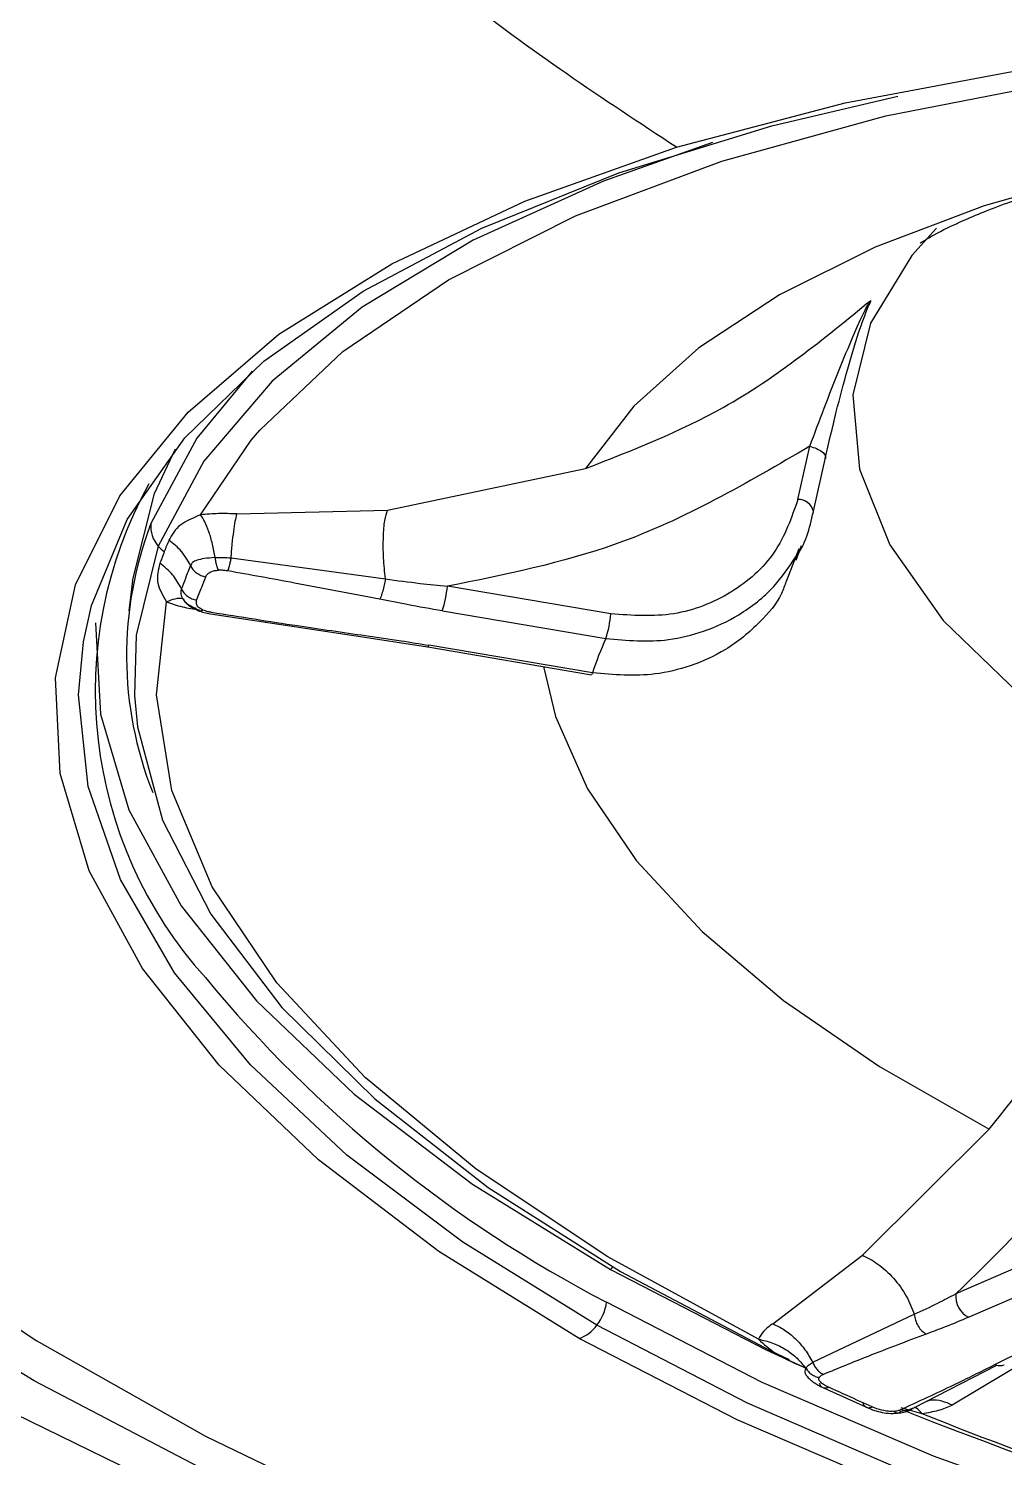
# Model space of a CAD drawing. Extents: x 939 to 1039, y 781 to 934.
# Drawn here: x 966.304 to 966.905, y 876.318 to 877.197 of the extents above; entities that cross this region are included whole.
import ezdxf

# ---------------------------------------------------------------- set-up
doc = ezdxf.new("R2010")
doc.units = 0
doc.header["$MEASUREMENT"] = 0
doc.layers.add('1', color=4, linetype='Continuous')

# ---------------------------------------------------------------- blocks, each defined once
blk = doc.blocks.new('Envoy')
at = {"layer": '1', "color": 3, "linetype": 'Continuous', "lineweight": 25}
for p, q in [((27.75628, 77.72369), (27.78733, 77.76949)), ((27.72799, 77.73671), (27.74078, 77.76428)), ((28.12369, 77.73314), (28.131, 77.76584)), ((28.13336, 77.72599), (28.1409, 77.75974)), ((27.87119, 77.72663), (27.99312, 77.75217)), ((27.71444, 77.68306), (27.72799, 77.73671)), ((27.77857, 77.72422), (27.87119, 77.72663)), ((28.12429, 77.70266), (28.11648, 77.68277)), ((28.12254, 77.69588), (28.126, 77.70471)), ((27.77501, 77.69715), (27.86993, 77.68421)), ((27.71444, 77.68306), (27.71221, 77.66461)), ((28.00871, 77.6627), (27.90811, 77.67973)), ((27.76236, 77.66274), (27.85734, 77.64838)), ((27.90498, 77.66457), (28.00558, 77.64754)), ((27.85734, 77.64838), (27.89592, 77.64253)), ((27.89607, 77.64239), (27.99667, 77.62537)), ((27.99736, 77.62642), (27.89675, 77.64344)), ((28.16334, 77.26844), (28.24142, 77.34579)), ((28.10822, 77.2262), (28.16334, 77.26844)), ((28.28527, 77.27253), (28.22078, 77.24458)), ((28.00959, 77.26118), (28.00841, 77.25949)), ((28.22862, 77.23014), (28.29311, 77.25809)), ((28.13278, 77.20247), (28.1953, 77.23198)), ((28.28247, 77.21442), (28.21867, 77.17612)), ((28.24592, 77.20058), (28.19481, 77.17434)), ((28.13896, 77.18701), (28.16583, 77.17482)), ((28.18705, 77.17467), (28.20001, 77.17107))]:
    blk.add_line(p, q, dxfattribs=at)
at = {"layer": '1', "color": 3, "linetype": 'Continuous', "lineweight": 25, "flags": 128}
for points in [[(28.04902, 77.9497), (28.15266, 77.97697), (28.2653, 77.99808), (28.38553, 78.01276), (28.51184, 78.02082), (28.64264, 78.02217), (28.77628, 78.01678), (28.91108, 78.00473), (29.04535, 77.98617), (29.1774, 77.96133), (29.30556, 77.93052), (29.42823, 77.89412), (29.54387, 77.85261), (29.65101, 77.8065), (29.74831, 77.75636)], [(27.78733, 77.76949), (27.79265, 77.77577), (27.84369, 77.82419), (27.9087, 77.86829), (27.9868, 77.90747), (28.07692, 77.9412), (28.17785, 77.96901), (28.2882, 77.99054), (28.40648, 78.00548)], [(27.68426, 77.64547), (27.68925, 77.66792), (27.7111, 77.72086), (27.74653, 77.77111), (27.79512, 77.81809), (27.85631, 77.86124), (27.92937, 77.90005), (28.01345, 77.93408), (28.10757, 77.96293), (28.18506, 77.98116)], [(28.07116, 77.95274), (28.0041, 77.92895), (27.92394, 77.89254), (27.8557, 77.85134), (27.80023, 77.80586), (27.75824, 77.75668), (27.73025, 77.70441)], [(27.98907, 77.2172), (27.90283, 77.27072), (27.82873, 77.32696), (27.76771, 77.38522), (27.72054, 77.44475), (27.6878, 77.5048), (27.66991, 77.56464), (27.66711, 77.62349), (27.67941, 77.68062), (27.70667, 77.73532), (27.74854, 77.78689), (27.80449, 77.83468), (27.87383, 77.87811), (27.95568, 77.9166), (28.04902, 77.9497)], [(28.38663, 77.95032), (28.31317, 77.93486), (28.23836, 77.9136), (28.17117, 77.88822), (28.11241, 77.85902), (28.06277, 77.82634), (28.02285, 77.79058), (27.99312, 77.75217)], [(28.20904, 77.89997), (28.19381, 77.88315), (28.1684, 77.84158), (28.15756, 77.79745), (28.16151, 77.75166), (28.18016, 77.70512), (28.21314, 77.65876), (28.25979, 77.61351)], [(27.78792, 77.81205), (27.75389, 77.77081), (27.72576, 77.71826)], [(27.73025, 77.70441), (27.71662, 77.64972), (27.71558, 77.6125)], [(28.0995, 77.21665), (28.00674, 77.2673), (27.92575, 77.3212), (27.8576, 77.37763), (27.80324, 77.4358), (27.7634, 77.49494), (27.73863, 77.55423), (27.72926, 77.61288), (27.73541, 77.67007)], [(27.69173, 77.65734), (27.69462, 77.6011), (27.71221, 77.54227), (27.74439, 77.48322), (27.79077, 77.42469), (27.85077, 77.36742), (27.92362, 77.31212), (28.00841, 77.25949)], [(28.00008, 77.22535), (27.91761, 77.27637), (27.84629, 77.32991), (27.78696, 77.38535), (27.74032, 77.44204), (27.70692, 77.49932), (27.68715, 77.5565), (27.68123, 77.61292), (27.68426, 77.64547)], [(27.89592, 77.64253), (27.89593, 77.64252), (27.89607, 77.64239)], [(27.89607, 77.64239), (27.89614, 77.6424), (27.89642, 77.64271), (27.89675, 77.64344)], [(27.96721, 77.63035), (27.97454, 77.59961), (27.99418, 77.55521), (28.02436, 77.51096), (28.06471, 77.46738), (28.11475, 77.42499), (28.17389, 77.3843), (28.24142, 77.34579)], [(27.99736, 77.62642), (27.99702, 77.62569), (27.99674, 77.62537), (27.99667, 77.62537)], [(27.71558, 77.6125), (27.7175, 77.59328), (27.73291, 77.53581), (27.76263, 77.47803), (27.8063, 77.42067), (27.86337, 77.36445), (27.93311, 77.31007), (28.01466, 77.25823), (28.10699, 77.20956), (28.11838, 77.20414)], [(27.42228, 77.39819), (27.48209, 77.34125), (27.56287, 77.27728), (27.65554, 77.21572), (27.75926, 77.15715), (27.87309, 77.10208), (27.996, 77.05102), (28.12687, 77.00442), (28.26453, 76.96272), (28.40772, 76.92629), (28.55515, 76.89545), (28.70548, 76.8705), (28.85735, 76.85164), (29.00939, 76.83906), (29.16022, 76.83287), (29.30847, 76.83313), (29.4528, 76.83982), (29.5919, 76.8529), (29.72452, 76.87224), (29.84945, 76.89767), (29.96557, 76.92895)], [(27.36231, 77.34942), (27.42539, 77.30168), (27.52366, 77.23703), (27.63287, 77.17535), (27.75215, 77.11714), (27.88054, 77.06286), (28.017, 77.01296), (28.16044, 76.96783), (28.30969, 76.92785), (28.46356, 76.89332), (28.62081, 76.86453), (28.78017, 76.84172), (28.94036, 76.82505), (29.10009, 76.81468), (29.25807, 76.81068), (29.41303, 76.81308), (29.56373, 76.82187), (29.70894, 76.83697), (29.84751, 76.85826), (29.97831, 76.88558), (30.1003, 76.91869)], [(30.01919, 76.92196), (29.90136, 76.89009), (29.77479, 76.86399), (29.64058, 76.84388), (29.49987, 76.82993), (29.35386, 76.82226), (29.20379, 76.82094), (29.05094, 76.82598), (28.89662, 76.83734), (28.74214, 76.85492), (28.58882, 76.87856), (28.43798, 76.90807), (28.29089, 76.9432), (28.14881, 76.98365), (28.01296, 77.02906), (27.88448, 77.07906), (27.76449, 77.13321), (27.654, 77.19106), (27.55396, 77.25211), (27.46521, 77.31585), (27.41849, 77.35447)], [(30.05635, 77.35331), (30.04933, 77.31555), (30.02748, 77.26261), (29.99206, 77.21236), (29.94346, 77.16539), (29.88228, 77.12224), (29.80921, 77.08342), (29.72513, 77.04939), (29.63102, 77.02055), (29.52797, 76.99723), (29.4172, 76.97971), (29.30001, 76.96819), (29.17777, 76.96281), (29.05191, 76.96363), (28.92391, 76.97064), (28.79527, 76.98376), (28.66749, 77.00284), (28.54209, 77.02765), (28.42052, 77.0579), (28.30421, 77.09323), (28.19453, 77.13324), (28.09275, 77.17745), (28.00008, 77.22535)], [(28.00841, 77.25949), (28.10409, 77.2102), (28.12914, 77.19866)], [(29.67673, 77.04927), (29.57484, 77.02246), (29.46408, 77.0017), (29.34587, 76.98727), (29.22168, 76.97934), (29.09308, 76.97802), (28.96169, 76.98331), (28.82915, 76.99516), (28.69714, 77.01341), (28.56731, 77.03784), (28.44129, 77.06813), (28.32068, 77.10391), (28.20699, 77.14473), (28.10165, 77.19007), (28.00598, 77.23936)], [(29.68837, 77.02386), (29.58473, 76.99658), (29.47208, 76.97548), (29.35185, 76.9608), (29.22554, 76.95273), (29.09474, 76.95138), (28.9611, 76.95677), (28.8263, 76.96882), (28.69203, 76.98738), (28.55999, 77.01223), (28.43182, 77.04304), (28.30915, 77.07943), (28.19352, 77.12095), (28.08637, 77.16706), (27.98907, 77.2172)]]:
    blk.add_lwpolyline(points, dxfattribs=at)
at = {"layer": '1', "color": 3, "linetype": 'Continuous', "lineweight": 25}
for centre, radius, start, end in [((27.97456, 77.32778), 0.89905, 103.65905, 135.91292), ((27.95447, 77.61522), 0.26297, 151.01826, 222.06211), ((28.12386, 77.72348), 0.00966, 13.1791, 91.00292), ((28.13074, 77.7267), 0.00273, 334.22472, 338.00228), ((27.9378, 77.63697), 0.22709, 159.02549, 201.70503), ((27.7436, 77.7164), 0.01794, 174.0542, 221.92207), ((27.94733, 77.6181), 0.22895, 156.84486, 158.75352), ((27.74594, 77.71802), 0.02076, 220.92439, 234.72046), ((27.82709, 77.68858), 0.0815, 342.86676, 353.76741), ((27.92843, 77.6714), 0.08075, 342.81506, 353.81559), ((28.1658, 77.57305), 0.17669, 155.06333, 162.41784), ((28.37632, 77.94926), 0.80069, 219.58438, 242.44956), ((28.23557, 77.24326), 0.01484, 174.93154, 242.10907), ((27.97672, 77.24342), 0.02954, 322.28518, 352.11185), ((27.98226, 77.23791), 0.0218, 288.16486, 324.80996), ((29.11582, 79.50796), 2.51234, 248.39157, 272.56192), ((29.05457, 79.28817), 2.28307, 248.01885, 260.74841)]:
    blk.add_arc(centre, radius, start, end, dxfattribs=at)
for points, knots in [([(26.20967, 77.78791), (26.22424, 77.83491), (26.25342, 77.92908), (26.35471, 78.06408), (26.48509, 78.18105), (26.63534, 78.28005), (26.79364, 78.36272), (26.97383, 78.43789), (27.17434, 78.50467), (27.3933, 78.5622), (27.62842, 78.6097), (27.87709, 78.64644), (28.16504, 78.67464), (28.49222, 78.68874), (28.85439, 78.68218), (29.21424, 78.65324), (29.56472, 78.60188), (29.89978, 78.52842), (30.21433, 78.43363), (30.50425, 78.31864), (30.76613, 78.18502), (30.99712, 78.03482), (31.19466, 77.8706), (31.35627, 77.69553), (31.47978, 77.51336), (31.56162, 77.32894), (31.60348, 77.1461), (31.59292, 77.03258), (31.58762, 76.97562)], [0, 0, 0, 0, 0.0410948, 0.0823502, 0.1238303, 0.1551308, 0.186607, 0.2182697, 0.2501178, 0.2821379, 0.3143035, 0.3465722, 0.378889, 0.4219359, 0.4648141, 0.5073831, 0.5495468, 0.5912599, 0.6325332, 0.6734258, 0.7140397, 0.7544985, 0.7949284, 0.8354527, 0.8761717, 0.9171518, 0.9584283, 1, 1, 1, 1]), ([(26.50354, 78.06808), (26.52062, 78.09016), (26.55235, 78.13119), (26.6177, 78.19004), (26.68612, 78.24126), (26.75948, 78.28799), (26.84611, 78.33592), (26.95141, 78.38575), (27.07227, 78.43402), (27.19431, 78.47564), (27.32101, 78.51291), (27.46105, 78.54815), (27.62478, 78.58236), (27.815, 78.61383), (28.03253, 78.64018), (28.27723, 78.65873), (28.54502, 78.66639), (28.82287, 78.66066), (29.12414, 78.63934), (29.4335, 78.59952), (29.74094, 78.539), (30.01359, 78.466), (30.25078, 78.38484), (30.4501, 78.30107), (30.60081, 78.22575), (30.713, 78.16206), (30.80599, 78.10399), (30.90325, 78.03671), (31.00912, 77.95363), (31.11821, 77.8539), (31.22411, 77.73614), (31.31688, 77.60588), (31.35575, 77.51901), (31.37629, 77.4731)], [0, 0, 0, 0, 0.034404, 0.063916, 0.088403, 0.109879, 0.131961, 0.160495, 0.18791, 0.212642, 0.235349, 0.260336, 0.288343, 0.319378, 0.353427, 0.390453, 0.430384, 0.471905, 0.511689, 0.561687, 0.608223, 0.651368, 0.691226, 0.727535, 0.758631, 0.778448, 0.796912, 0.819626, 0.846837, 0.878268, 0.91399, 0.954552, 1, 1, 1, 1]), ([(28.04902, 77.9497), (28.00376, 77.97945), (27.91325, 78.03896), (27.82827, 78.11966), (27.78578, 78.16001)], [0, 0, 0, 0, 0.5, 1, 1, 1, 1]), ([(28.19943, 77.89123), (28.1992, 77.89104), (28.1978, 77.88993), (28.20463, 77.89467), (28.22177, 77.90332), (28.25095, 77.91547), (28.29157, 77.92871), (28.33806, 77.94106), (28.37439, 77.9477), (28.39021, 77.95059)], [0, 0, 0, 0, 0.0319337, 0.1902457, 0.350416, 0.5148124, 0.6854006, 0.8630227, 1, 1, 1, 1]), ([(26.42344, 77.88968), (26.41823, 77.84647), (26.40785, 77.76033), (26.44506, 77.62884), (26.50515, 77.52575), (26.56788, 77.44913), (26.61708, 77.39739), (26.6744, 77.3452), (26.73395, 77.29754), (26.7968, 77.25207), (26.86236, 77.20892), (26.92915, 77.1689), (27.00464, 77.12687), (27.08986, 77.08314), (27.19082, 77.03611), (27.29157, 76.993), (27.39742, 76.9511), (27.51034, 76.90988), (27.62703, 76.87058), (27.7784, 76.82333), (27.96691, 76.77041), (28.19956, 76.71351), (28.43698, 76.66305), (28.70788, 76.61365), (29.00761, 76.56891), (29.3358, 76.53218), (29.59164, 76.51371), (29.78043, 76.5058), (29.90714, 76.50287), (30.03409, 76.50273), (30.14916, 76.50531), (30.25832, 76.51021), (30.36186, 76.51741), (30.45365, 76.52653), (30.53071, 76.53611), (30.59426, 76.54548), (30.6556, 76.55607), (30.71439, 76.56772), (30.77131, 76.58062), (30.82692, 76.59502), (30.89927, 76.61622), (30.98397, 76.64615), (31.0752, 76.68734), (31.15601, 76.73333), (31.22701, 76.78479), (31.28842, 76.84232), (31.34664, 76.91472), (31.39723, 77.00563), (31.41411, 77.08198), (31.42265, 77.12065)], [0, 0, 0, 0, 0.0403403, 0.0804322, 0.1217357, 0.1370755, 0.1538099, 0.1719332, 0.1885309, 0.2017165, 0.2184938, 0.2335958, 0.2444878, 0.2643727, 0.2825285, 0.2989628, 0.3160658, 0.3345248, 0.3521893, 0.3690642, 0.4011673, 0.4319958, 0.463876, 0.4952605, 0.5374563, 0.5793316, 0.6223281, 0.6385587, 0.6560179, 0.6747155, 0.6922348, 0.7059548, 0.7233228, 0.739659, 0.7494762, 0.7609695, 0.7715281, 0.7811482, 0.792209, 0.8027403, 0.8127394, 0.8348202, 0.8557812, 0.8756125, 0.8967697, 0.9175801, 0.93804, 0.9686181, 1, 1, 1, 1]), ([(27.99312, 77.75217), (28.02214, 77.76349), (28.08698, 77.78881), (28.13948, 77.83181), (28.16848, 77.85557)], [0, 0, 0, 0, 0.447515, 1, 1, 1, 1]), ([(28.131, 77.76584), (28.13391, 77.77359), (28.13975, 77.7891), (28.14939, 77.81366), (28.15777, 77.83407), (28.16363, 77.84687), (28.16667, 77.85276), (28.16788, 77.85464), (28.16848, 77.85557)], [0, 0, 0, 0, 0.257259, 0.51531, 0.767772, 0.887974, 0.944756, 1, 1, 1, 1]), ([(28.1405, 77.75821), (28.14269, 77.76769), (28.14682, 77.78558), (28.15387, 77.81209), (28.16056, 77.83503), (28.16505, 77.84683), (28.16709, 77.8522)], [0, 0, 0, 0, 0.3052871, 0.5763776, 0.8074624, 1, 1, 1, 1]), ([(28.16709, 77.8522), (28.16763, 77.85307), (28.16868, 77.85479), (28.16854, 77.85531), (28.16848, 77.85557)], [0, 0, 0, 0, 0.507082, 1, 1, 1, 1]), ([(31.58762, 76.97562), (31.57776, 76.93461), (31.55802, 76.85241), (31.49519, 76.74112), (31.40833, 76.64038), (31.29584, 76.55207), (31.15959, 76.47655), (31.00099, 76.41403), (30.82188, 76.36426), (30.60227, 76.32259), (30.33706, 76.29339), (30.02353, 76.28077), (29.69106, 76.28593), (29.34525, 76.3076), (28.99196, 76.34467), (28.63725, 76.3962), (28.2873, 76.46129), (27.94821, 76.5391), (27.62584, 76.62878), (27.32572, 76.72942), (27.05289, 76.84009), (26.81179, 76.95972), (26.60627, 77.08715), (26.43958, 77.22104), (26.314, 77.35994), (26.23254, 77.50206), (26.1924, 77.64579), (26.20391, 77.74053), (26.20967, 77.78791)], [0, 0, 0, 0, 0.031165, 0.062459, 0.093861, 0.125346, 0.156891, 0.18848, 0.220096, 0.25173, 0.293906, 0.336084, 0.378254, 0.420406, 0.462528, 0.504605, 0.546611, 0.588521, 0.630312, 0.671961, 0.713449, 0.754765, 0.795911, 0.8369, 0.87776, 0.918528, 0.959255, 1, 1, 1, 1]), ([(28.131, 77.76584), (28.09253, 77.74332), (28.02381, 77.7031), (27.94348, 77.68687), (27.90811, 77.67973)], [0, 0, 0, 0, 0.559798, 1, 1, 1, 1]), ([(28.131, 77.76584), (28.13246, 77.76539), (28.1354, 77.76449), (28.13874, 77.76248), (28.14078, 77.7603), (28.14064, 77.75902), (28.14057, 77.75838)], [0, 0, 0, 0, 0.249936, 0.499996, 0.750034, 1, 1, 1, 1]), ([(28.12369, 77.73314), (28.1197, 77.7218), (28.11171, 77.69909), (28.08364, 77.67437), (28.0479, 77.66002), (28.02176, 77.66181), (28.00871, 77.6627)], [0, 0, 0, 0, 0.2497, 0.500189, 0.750583, 1, 1, 1, 1]), ([(27.77857, 77.72422), (27.7748, 77.72435), (27.7672, 77.72462), (27.75994, 77.724), (27.75628, 77.72369)], [0, 0, 0, 0, 0.495833, 1, 1, 1, 1]), ([(27.77501, 77.69715), (27.77526, 77.70005), (27.77575, 77.70591), (27.77665, 77.7136), (27.77761, 77.72003), (27.77825, 77.72284), (27.77857, 77.72422)], [0, 0, 0, 0, 0.2497589, 0.5042338, 0.7564908, 1, 1, 1, 1]), ([(27.86993, 77.68421), (27.8695, 77.68858), (27.86864, 77.69748), (27.86858, 77.71017), (27.86939, 77.72062), (27.8706, 77.72467), (27.87119, 77.72663)], [0, 0, 0, 0, 0.2506874, 0.5104953, 0.764599, 1, 1, 1, 1]), ([(28.12219, 77.69754), (28.1222, 77.69755), (28.12848, 77.70521), (28.13083, 77.71537), (28.13319, 77.72552)], [0, 0, 0, 0, 0.001122, 1, 1, 1, 1]), ([(27.75628, 77.72369), (27.75174, 77.72176), (27.74204, 77.71764), (27.73862, 77.71144), (27.7368, 77.70815)], [0, 0, 0, 0, 0.468057, 1, 1, 1, 1]), ([(27.76519, 77.69741), (27.76468, 77.70022), (27.76366, 77.70588), (27.76148, 77.71332), (27.759, 77.71956), (27.75718, 77.72233), (27.75628, 77.72369)], [0, 0, 0, 0, 0.249665, 0.503871, 0.756027, 1, 1, 1, 1]), ([(27.75005, 77.69254), (27.74837, 77.69553), (27.74505, 77.70149), (27.73954, 77.70594), (27.7368, 77.70815)], [0, 0, 0, 0, 0.50279, 1, 1, 1, 1]), ([(27.73395, 77.70106), (27.73344, 77.69973), (27.73254, 77.69734), (27.73167, 77.69497), (27.73129, 77.69392)], [0, 0, 0, 0, 0.560066, 1, 1, 1, 1]), ([(27.76519, 77.69741), (27.76678, 77.69747), (27.77001, 77.69759), (27.77333, 77.6973), (27.77501, 77.69715)], [0, 0, 0, 0, 0.494356, 1, 1, 1, 1]), ([(28.00558, 77.64754), (28.01854, 77.64647), (28.03914, 77.64476), (28.06667, 77.6517), (28.08908, 77.66217), (28.10872, 77.67766), (28.11801, 77.69136), (28.12219, 77.69754)], [0, 0, 0, 0, 0.275365, 0.437746, 0.616273, 0.826965, 1, 1, 1, 1]), ([(27.73129, 77.69392), (27.73023, 77.68987), (27.72822, 77.68223), (27.73311, 77.67396), (27.73541, 77.67007)], [0, 0, 0, 0, 0.529796, 1, 1, 1, 1]), ([(27.74446, 77.6782), (27.74281, 77.68122), (27.73951, 77.68722), (27.73402, 77.69169), (27.73129, 77.69392)], [0, 0, 0, 0, 0.50278, 1, 1, 1, 1]), ([(27.75005, 77.69254), (27.749, 77.68985), (27.74713, 77.68506), (27.74528, 77.68029), (27.74446, 77.6782)], [0, 0, 0, 0, 0.560002, 1, 1, 1, 1]), ([(27.76519, 77.69741), (27.76286, 77.69722), (27.75853, 77.69686), (27.75395, 77.69582), (27.75121, 77.69454), (27.75042, 77.69318), (27.75005, 77.69254)], [0, 0, 0, 0, 0.297181, 0.55493, 0.789658, 1, 1, 1, 1]), ([(27.75005, 77.69254), (27.75052, 77.6917), (27.75148, 77.68998), (27.75374, 77.68788), (27.75644, 77.68629), (27.75844, 77.68581), (27.75942, 77.68557)], [0, 0, 0, 0, 0.245791, 0.500079, 0.754302, 1, 1, 1, 1]), ([(27.75942, 77.68557), (27.75975, 77.68618), (27.76039, 77.68734), (27.76231, 77.68862), (27.76462, 77.68943), (27.76637, 77.68957), (27.76721, 77.68963)], [0, 0, 0, 0, 0.316277, 0.605097, 0.810989, 1, 1, 1, 1]), ([(27.76519, 77.69741), (27.76528, 77.6966), (27.76547, 77.69496), (27.76595, 77.69278), (27.76652, 77.69091), (27.76698, 77.69006), (27.76721, 77.68963)], [0, 0, 0, 0, 0.247064, 0.500048, 0.752996, 1, 1, 1, 1]), ([(27.77284, 77.68921), (27.77178, 77.68936), (27.76989, 77.68964), (27.76803, 77.68963), (27.76721, 77.68963)], [0, 0, 0, 0, 0.557026, 1, 1, 1, 1]), ([(27.77501, 77.69715), (27.77484, 77.69631), (27.77447, 77.69461), (27.7739, 77.69236), (27.77334, 77.69046), (27.773, 77.68962), (27.77284, 77.68921)], [0, 0, 0, 0, 0.246683, 0.499964, 0.753402, 1, 1, 1, 1]), ([(27.86641, 77.67172), (27.849, 77.6751), (27.81791, 77.68114), (27.78661, 77.68674), (27.77284, 77.68921)], [0, 0, 0, 0, 0.560001, 1, 1, 1, 1]), ([(27.75385, 77.67125), (27.75488, 77.67393), (27.75672, 77.6787), (27.7586, 77.68347), (27.75942, 77.68557)], [0, 0, 0, 0, 0.560025, 1, 1, 1, 1]), ([(27.86993, 77.68421), (27.8697, 77.68297), (27.86923, 77.68042), (27.86831, 77.67672), (27.86731, 77.67358), (27.86671, 77.67232), (27.86641, 77.67172)], [0, 0, 0, 0, 0.243204, 0.500058, 0.756934, 1, 1, 1, 1]), ([(27.86993, 77.68421), (27.87705, 77.68329), (27.88973, 77.68164), (27.90251, 77.68031), (27.90811, 77.67973)], [0, 0, 0, 0, 0.561488, 1, 1, 1, 1]), ([(28.11648, 77.68277), (28.11559, 77.68025), (28.11227, 77.67089), (28.09968, 77.65618), (28.08093, 77.64065), (28.05844, 77.63046), (28.03098, 77.62364), (28.01034, 77.62535), (27.99736, 77.62642)], [0, 0, 0, 0, 0.0596487, 0.2222142, 0.4197378, 0.5879425, 0.7408819, 1, 1, 1, 1]), ([(27.74611, 77.67158), (27.74587, 77.6717), (27.74422, 77.6725), (27.74057, 77.67221), (27.73712, 77.67078), (27.73541, 77.67007)], [0, 0, 0, 0, 0.0798696, 0.5475128, 1, 1, 1, 1]), ([(27.74446, 77.6782), (27.74427, 77.67739), (27.74387, 77.67567), (27.74483, 77.67236), (27.74763, 77.66883), (27.75118, 77.66717), (27.75307, 77.66628)], [0, 0, 0, 0, 0.21081, 0.445746, 0.703443, 1, 1, 1, 1]), ([(27.74446, 77.6782), (27.74494, 77.67735), (27.7459, 77.67564), (27.74817, 77.67354), (27.75086, 77.67196), (27.75286, 77.67148), (27.75385, 77.67125)], [0, 0, 0, 0, 0.245653, 0.49997, 0.754251, 1, 1, 1, 1]), ([(27.74531, 77.67202), (27.74588, 77.67123), (27.74701, 77.66965), (27.75006, 77.66696), (27.753, 77.66561), (27.75495, 77.66471)], [0, 0, 0, 0, 0.254312, 0.506683, 1, 1, 1, 1]), ([(27.75771, 77.66522), (27.75685, 77.66565), (27.75503, 77.66655), (27.75342, 77.66873), (27.75368, 77.67027), (27.75385, 77.67125)], [0, 0, 0, 0, 0.2433638, 0.5160374, 1, 1, 1, 1]), ([(27.90498, 77.66457), (27.89774, 77.66583), (27.88483, 77.66809), (27.87204, 77.67061), (27.86641, 77.67172)], [0, 0, 0, 0, 0.559971, 1, 1, 1, 1]), ([(27.73541, 77.67007), (27.73853, 77.66898), (27.74471, 77.66682), (27.75202, 77.66581), (27.75564, 77.66531)], [0, 0, 0, 0, 0.504224, 1, 1, 1, 1]), ([(27.75307, 77.66628), (27.75333, 77.6659), (27.75387, 77.66514), (27.75499, 77.66463), (27.75628, 77.66459), (27.75724, 77.66501), (27.75771, 77.66522)], [0, 0, 0, 0, 0.246994, 0.499995, 0.753061, 1, 1, 1, 1]), ([(27.75482, 77.66476), (27.756, 77.66434), (27.75836, 77.66349), (27.76103, 77.66298), (27.76236, 77.66274)], [0, 0, 0, 0, 0.5014472, 1, 1, 1, 1]), ([(27.75771, 77.66522), (27.75863, 77.66489), (27.76027, 77.6643), (27.76214, 77.66396), (27.76295, 77.66381)], [0, 0, 0, 0, 0.562793, 1, 1, 1, 1]), ([(27.76295, 77.66381), (27.78061, 77.661), (27.81214, 77.65598), (27.8438, 77.65143), (27.85773, 77.64942)], [0, 0, 0, 0, 0.55999, 1, 1, 1, 1]), ([(27.85773, 77.64942), (27.86504, 77.64838), (27.87809, 77.64652), (27.89105, 77.64438), (27.89675, 77.64344)], [0, 0, 0, 0, 0.55999, 1, 1, 1, 1]), ([(28.24142, 77.34579), (28.26002, 77.36915), (28.30159, 77.42133), (28.33552, 77.48481), (28.35426, 77.51988)], [0, 0, 0, 0, 0.4475074, 1, 1, 1, 1]), ([(28.36581, 77.42338), (28.34065, 77.38529), (28.2957, 77.31726), (28.24368, 77.26679), (28.22078, 77.24458)], [0, 0, 0, 0, 0.5597975, 1, 1, 1, 1]), ([(28.16334, 77.26844), (28.16654, 77.26679), (28.17321, 77.26336), (28.18276, 77.25441), (28.19086, 77.24348), (28.19384, 77.23577), (28.1953, 77.23198)], [0, 0, 0, 0, 0.235387, 0.489493, 0.74931, 1, 1, 1, 1]), ([(28.1953, 77.23198), (28.20017, 77.23426), (28.20884, 77.23832), (28.21714, 77.24267), (28.22078, 77.24458)], [0, 0, 0, 0, 0.56147, 1, 1, 1, 1]), ([(28.1953, 77.23198), (28.19549, 77.23076), (28.19586, 77.22823), (28.19756, 77.22463), (28.19989, 77.2216), (28.20175, 77.22043), (28.20266, 77.21986)], [0, 0, 0, 0, 0.243063, 0.500085, 0.756895, 1, 1, 1, 1]), ([(28.10822, 77.2262), (28.10618, 77.22473), (28.10208, 77.22175), (28.10036, 77.21836), (28.0995, 77.21665)], [0, 0, 0, 0, 0.495831, 1, 1, 1, 1]), ([(28.10822, 77.2262), (28.11058, 77.22508), (28.11539, 77.2228), (28.12217, 77.21723), (28.12826, 77.21043), (28.13128, 77.20511), (28.13278, 77.20247)], [0, 0, 0, 0, 0.243547, 0.495765, 0.750213, 1, 1, 1, 1]), ([(28.22862, 77.23014), (28.2239, 77.22816), (28.21548, 77.22462), (28.20657, 77.22132), (28.20266, 77.21986)], [0, 0, 0, 0, 0.559995, 1, 1, 1, 1]), ([(28.0995, 77.21665), (28.10276, 77.21361), (28.10971, 77.20713), (28.12227, 77.20163), (28.12893, 77.19871)], [0, 0, 0, 0, 0.470066, 1, 1, 1, 1]), ([(28.0995, 77.21665), (28.09972, 77.21661), (28.10011, 77.21655), (28.10051, 77.21647), (28.10068, 77.21644)], [0, 0, 0, 0, 0.559003, 1, 1, 1, 1]), ([(28.10068, 77.21644), (28.10338, 77.21577), (28.10887, 77.21442), (28.11652, 77.21042), (28.12338, 77.2052), (28.12683, 77.20083), (28.12854, 77.19867)], [0, 0, 0, 0, 0.244912, 0.497117, 0.750808, 1, 1, 1, 1]), ([(28.20266, 77.21986), (28.19063, 77.21533), (28.16915, 77.20723), (28.14847, 77.19875), (28.13937, 77.19502)], [0, 0, 0, 0, 0.560007, 1, 1, 1, 1]), ([(28.24445, 77.20091), (28.24875, 77.20307), (28.25642, 77.20694), (28.26462, 77.21058), (28.26822, 77.21219)], [0, 0, 0, 0, 0.559994, 1, 1, 1, 1]), ([(28.12854, 77.19867), (28.12814, 77.1976), (28.1275, 77.19594), (28.12878, 77.19457), (28.12924, 77.19408)], [0, 0, 0, 0, 0.638067, 1, 1, 1, 1]), ([(28.12854, 77.19867), (28.129, 77.19936), (28.12991, 77.20074), (28.13182, 77.20189), (28.13278, 77.20247)], [0, 0, 0, 0, 0.496997, 1, 1, 1, 1]), ([(28.12854, 77.19867), (28.12904, 77.198), (28.13005, 77.19665), (28.13208, 77.19502), (28.13435, 77.19375), (28.136, 77.19331), (28.13681, 77.19309)], [0, 0, 0, 0, 0.247044, 0.499978, 0.752942, 1, 1, 1, 1]), ([(28.13278, 77.20247), (28.13315, 77.20166), (28.13391, 77.20002), (28.13551, 77.1979), (28.13735, 77.19613), (28.13871, 77.19538), (28.13937, 77.19502)], [0, 0, 0, 0, 0.246722, 0.500047, 0.753292, 1, 1, 1, 1]), ([(28.18699, 77.17343), (28.19795, 77.17846), (28.21753, 77.18744), (28.23622, 77.19679), (28.24445, 77.20091)], [0, 0, 0, 0, 0.560002, 1, 1, 1, 1]), ([(28.25057, 77.20074), (28.24957, 77.20046), (28.24763, 77.19991), (28.24549, 77.20058), (28.24445, 77.20091)], [0, 0, 0, 0, 0.513932, 1, 1, 1, 1]), ([(28.1291, 77.19396), (28.12974, 77.19328), (28.13099, 77.19195), (28.13349, 77.19007), (28.13614, 77.18838), (28.13803, 77.18746), (28.13896, 77.18701)], [0, 0, 0, 0, 0.2694964, 0.524269, 0.7682724, 1, 1, 1, 1]), ([(28.14253, 77.18718), (28.14143, 77.18774), (28.13931, 77.18879), (28.13734, 77.19045), (28.13643, 77.19192), (28.13669, 77.19271), (28.13681, 77.19309)], [0, 0, 0, 0, 0.316125, 0.604813, 0.810518, 1, 1, 1, 1]), ([(28.13673, 77.18967), (28.137, 77.18908), (28.13755, 77.18787), (28.13894, 77.18688), (28.14063, 77.18655), (28.14191, 77.18697), (28.14253, 77.18718)], [0, 0, 0, 0, 0.245784, 0.50011, 0.754317, 1, 1, 1, 1]), ([(28.13937, 77.19502), (28.13874, 77.19471), (28.13761, 77.19415), (28.13705, 77.19342), (28.13681, 77.19309)], [0, 0, 0, 0, 0.557141, 1, 1, 1, 1]), ([(28.16939, 77.17501), (28.16437, 77.17728), (28.15541, 77.18133), (28.14647, 77.18539), (28.14253, 77.18718)], [0, 0, 0, 0, 0.560021, 1, 1, 1, 1]), ([(28.21867, 77.17612), (28.2165, 77.17704), (28.21209, 77.1789), (28.20654, 77.17953), (28.20358, 77.17865), (28.20255, 77.17835)], [0, 0, 0, 0, 0.386556, 0.787027, 1, 1, 1, 1]), ([(28.16362, 77.17748), (28.16389, 77.17688), (28.16444, 77.17568), (28.16582, 77.17469), (28.16749, 77.17437), (28.16876, 77.1748), (28.16939, 77.17501)], [0, 0, 0, 0, 0.245638, 0.499978, 0.754241, 1, 1, 1, 1]), ([(28.16584, 77.17482), (28.16707, 77.17429), (28.16962, 77.1732), (28.17423, 77.17182), (28.17962, 77.17089), (28.18313, 77.17107), (28.18499, 77.17117)], [0, 0, 0, 0, 0.223958, 0.463965, 0.716988, 1, 1, 1, 1]), ([(28.18258, 77.17233), (28.18147, 77.17229), (28.17911, 77.1722), (28.17428, 77.17308), (28.1713, 77.17425), (28.16939, 77.17501)], [0, 0, 0, 0, 0.243034, 0.515774, 1, 1, 1, 1]), ([(28.18258, 77.17233), (28.18352, 77.17247), (28.18519, 77.17271), (28.18644, 77.17321), (28.18699, 77.17343)], [0, 0, 0, 0, 0.562802, 1, 1, 1, 1]), ([(28.18691, 77.1722), (28.18659, 77.1719), (28.18595, 77.1713), (28.18484, 77.17108), (28.1837, 77.17137), (28.18295, 77.17201), (28.18258, 77.17233)], [0, 0, 0, 0, 0.247093, 0.500066, 0.75297, 1, 1, 1, 1]), ([(28.18499, 77.17117), (28.18629, 77.17135), (28.18895, 77.1717), (28.19112, 77.17251), (28.19224, 77.17293)], [0, 0, 0, 0, 0.488818, 1, 1, 1, 1]), ([(28.19481, 77.17434), (28.19364, 77.17386), (28.19133, 77.17289), (28.18837, 77.17243), (28.18691, 77.1722)], [0, 0, 0, 0, 0.505697, 1, 1, 1, 1]), ([(28.19481, 77.17434), (28.19428, 77.17395), (28.1932, 77.17314), (28.19122, 77.17263), (28.18911, 77.17266), (28.18769, 77.17317), (28.18699, 77.17343)], [0, 0, 0, 0, 0.246676, 0.500077, 0.753366, 1, 1, 1, 1]), ([(28.20001, 77.17107), (28.19888, 77.17233), (28.1973, 77.17408), (28.19575, 77.17455), (28.19531, 77.17468)], [0, 0, 0, 0, 0.722726, 1, 1, 1, 1]), ([(28.20001, 77.17107), (28.20351, 77.17159), (28.21043, 77.17262), (28.21594, 77.17496), (28.21867, 77.17612)], [0, 0, 0, 0, 0.50421, 1, 1, 1, 1])]:
    blk.add_open_spline(points, degree=3, knots=knots, dxfattribs=at)

msp = doc.modelspace()

# ---------------------------------------------------------------- block references
at = {"layer": '1'}
msp.add_blockref('Envoy', (938.65384, 799.17438), dxfattribs=at)

doc.saveas('drawing.dxf')
